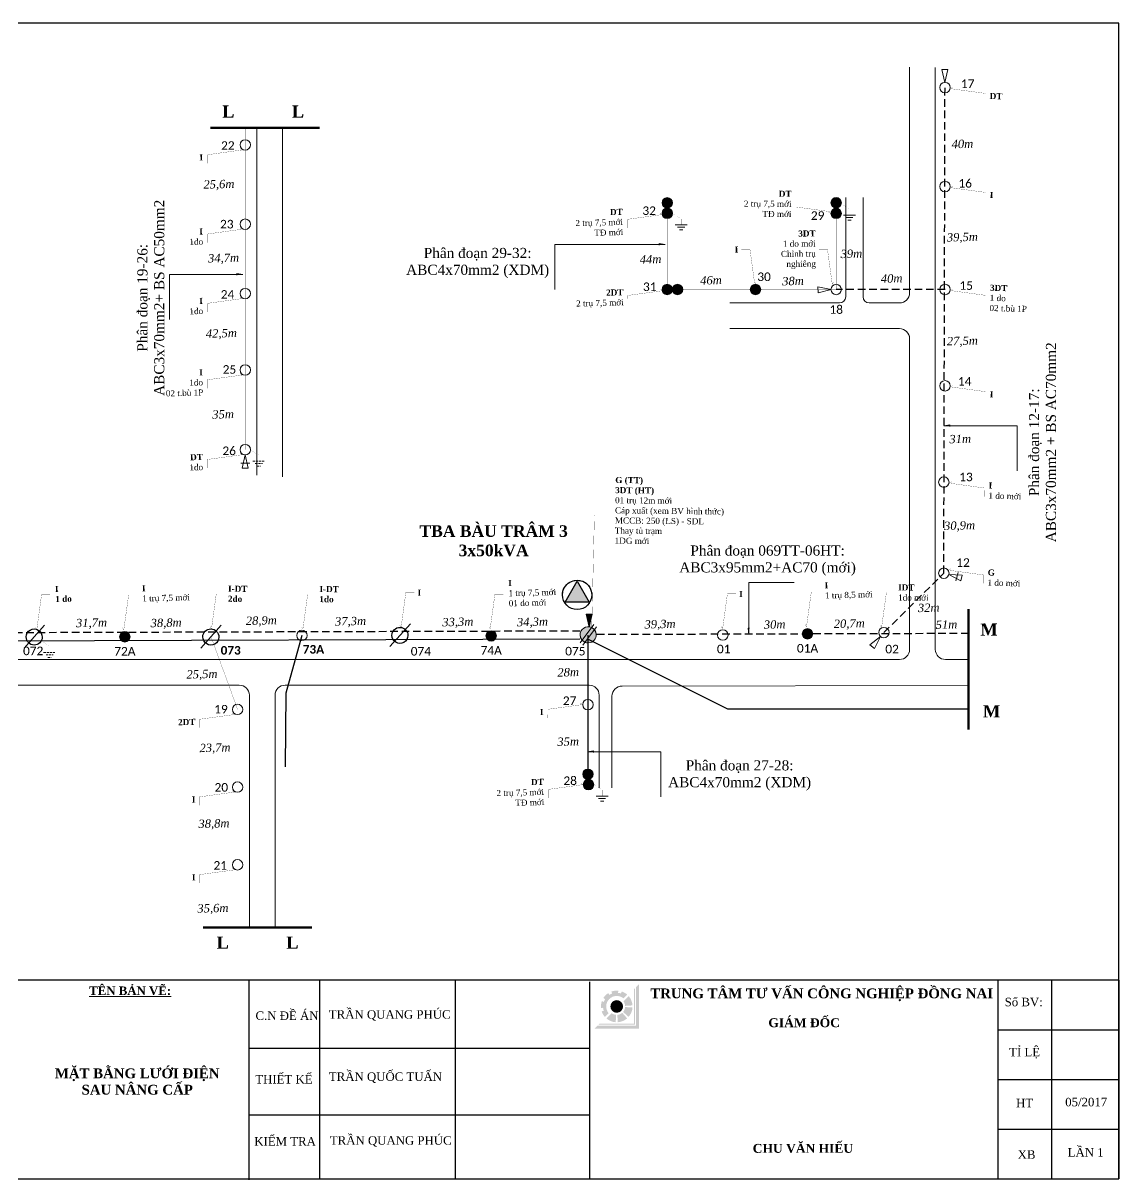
# Model space of a CAD drawing. Header units: metres. Extents: x 429925 to 893472, y 1245258 to 2552490.
# Drawn here: x 446906 to 447448, y 1260101 to 1260673 of the extents above; entities that cross this region are included whole.
import ezdxf

# ---------------------------------------------------------------- set-up
doc = ezdxf.new("R2010")
doc.units = ezdxf.units.M
doc.linetypes.add('DASHED2', pattern=[0.375, 0.25, -0.125])
doc.layers.add('duong', color=2, linetype='Continuous', lineweight=15)
doc.layers.add('duong bao', color=3, linetype='Continuous', lineweight=13)
doc.layers.add('Khung ten', color=7, linetype='Continuous')
doc.layers.add('KHUNGBANVE', color=6, linetype='Continuous')
doc.styles.add('DAURAO', font='arial.ttf')
doc.styles.get("Standard").update_dxf_attribs({"font": 'arial.ttf'})
doc.styles.add('Unicode', font='times.ttf')
doc.linetypes.add('RAOKEM10', pattern='A,2.5,["x",DAURAO,S=0.75,R=0,X=0,Y=-0.252],2.5', length=5)

# ---------------------------------------------------------------- blocks, each defined once
blk = doc.blocks.new('A$C46BF4DDC')
at = {"color": 9, "linetype": 'Continuous'}
blk.add_line((9.91, 11.46), (0, 0), dxfattribs=at)
blk.add_lwpolyline([(0.89, 5.61, -1), (8.82, 5.61, -1)], format="xyb", close=True, dxfattribs=at)
blk = doc.blocks.new('A$C7B825D87')
at = {"layer": 'duong bao', "color": 1, "linetype": 'DASHED2', "lineweight": 20, "ltscale": 4}
for p, q in [((1.21, 2.48), (7.13, 2.48)), ((2.41, 1.31), (5.91, 1.31)), ((3.34, 0), (4.99, 0))]:
    blk.add_line(p, q, dxfattribs=at)
at = {"layer": 'duong bao', "color": 1, "linetype": 'DASHED2', "lineweight": 20, "ltscale": 4, "const_width": 0.0325}
blk.add_lwpolyline([(0.01, 8.11), (4.17, 5.43), (4.17, 2.48)], dxfattribs=at)
blk = doc.blocks.new('A$C45A47B40')
at = {"layer": 'duong bao', "color": 1, "lineweight": 20, "ltscale": 4}
for p, q in [((1.21, 2.48), (7.13, 2.48)), ((2.41, 1.31), (5.91, 1.31)), ((3.34, 0), (4.99, 0))]:
    blk.add_line(p, q, dxfattribs=at)
at = {"layer": 'duong bao', "color": 1, "lineweight": 20, "ltscale": 4, "const_width": 0.0325}
blk.add_lwpolyline([(0.01, 8.11), (4.17, 5.43), (4.17, 2.48)], dxfattribs=at)
blk = doc.blocks.new('A$C16F73B65')
at = {"layer": 'duong bao', "lineweight": 50, "ltscale": 2}
blk.add_hatch(color=2, dxfattribs=at).paths.add_polyline_path([(0, 2.58, 1), (5.16, 2.58, 1)])
at = {"color": 4, "linetype": 'Continuous', "lineweight": 18}
blk.add_lwpolyline([(0, 2.58, -1), (5.16, 2.58, -1)], format="xyb", close=True, dxfattribs=at)
blk = doc.blocks.new('A$C6542344A')
at = {"color": 9, "linetype": 'Continuous'}
for p, q in [((7.45, 9.82), (0, 1.2)), ((8.7, 8.62), (1.25, 0))]:
    blk.add_line(p, q, dxfattribs=at)
for points in [[(0.3, 4.92, -1), (8.24, 4.92, -1)], [(4.27, 0.95, -1), (4.27, 8.89, -1)]]:
    blk.add_lwpolyline(points, format="xyb", close=True, dxfattribs=at)

msp = doc.modelspace()

# ---------------------------------------------------------------- hatches: boundary and pattern name
at = {"layer": 'duong bao', "lineweight": 50, "ltscale": 2}
for points in [[(447179.9, 1260396.85), (447173.93, 1260386.49), (447185.88, 1260386.49)], [(447187.27, 1260380.32), (447187.27, 1260380.52), (447184.32, 1260380.53), (447185.72, 1260374.25, -0.006605), (447185.83, 1260374.24)], [(447189.29, 1260370.55, -1), (447181.37, 1260370.06, -1)]]:
    msp.add_hatch(color=256, dxfattribs=at).paths.add_polyline_path(points)
at = {"layer": 'Khung ten'}
h = msp.add_hatch(color=160, dxfattribs=at)
h.paths.add_polyline_path([(447210.51, 1260197.56), (447208.95, 1260196), (447208.95, 1260177.02), (447189.96, 1260177.02), (447188.4, 1260175.45), (447210.51, 1260175.45)])
h.paths.add_polyline_path([(447208.43, 1260195.48), (447207.91, 1260194.96), (447207.91, 1260178.06), (447191.01, 1260178.06), (447190.49, 1260177.54), (447208.43, 1260177.54)], flags=17)
for color, points in [(160, [(447204.6, 1260192.39, 0.10032), (447201.91, 1260193.93), (447201.58, 1260192.94, 0.055263), (447200.12, 1260193.25), (447200.22, 1260194.29, 0.110865), (447196.82, 1260193.87), (447197.17, 1260192.89, 0.055263), (447195.83, 1260192.23), (447195.27, 1260193.11, 0.110865), (447192.85, 1260190.69), (447193.73, 1260190.13, 0.055263), (447193.08, 1260188.79), (447192.1, 1260189.14, 0.110865), (447191.68, 1260185.74), (447192.71, 1260185.85, 0.055263), (447193.02, 1260184.38), (447192.03, 1260184.06, 0.10032), (447193.57, 1260181.36), (447195.42, 1260183.21, -0.904534), (447202.76, 1260190.54)]), (1, [(447202.58, 1260186.51, 1), (447196.33, 1260186.51, 1)])]:
    msp.add_hatch(color=color, dxfattribs=at).paths.add_polyline_path(points)
h = msp.add_hatch(color=104, dxfattribs=at)
h.paths.add_polyline_path([(447205.34, 1260191.66), (447202.75, 1260189.06, -0.149436), (447203.62, 1260186.79), (447207.26, 1260187.03, 0.16445)])
h.paths.add_polyline_path([(447207.26, 1260185.99), (447203.62, 1260186.23, -0.16445), (447202.6, 1260183.76), (447205.34, 1260181.36, 0.16445)])
h.paths.add_polyline_path([(447204.6, 1260180.62), (447202.2, 1260183.37, -0.16445), (447199.74, 1260182.35), (447199.98, 1260178.71, 0.16445)])
h.paths.add_polyline_path([(447198.94, 1260178.71), (447199.18, 1260182.35, -0.149436), (447196.9, 1260183.21), (447194.31, 1260180.62, 0.16445)])

# ---------------------------------------------------------------- linework, layer by layer
at = {"color": 4, "linetype": 'Continuous', "lineweight": 18}
for p, q in [((447344.26, 1260539.39), (447344.26, 1260651.02)), ((447356.96, 1260650.8), (447356.96, 1260363.1)), ((447021.57, 1260621.03), (447021.57, 1260449.19)), ((447034.27, 1260621.03), (447034.27, 1260448.45)), ((447312.66, 1260537.39), (447312.66, 1260586.53)), ((447321.25, 1260537.39), (447321.25, 1260586.53)), ((447168.93, 1260563.38), (447168.93, 1260541.07)), ((446978.31, 1260548.46), (446978.31, 1260526.15)), ((447255.36, 1260534.39), (447309.66, 1260534.39)), ((447324.25, 1260534.39), (447339.26, 1260534.39)), ((447255.36, 1260521.69), (447339.26, 1260521.69)), ((447344.26, 1260363.1), (447344.26, 1260518.2)), ((447397.49, 1260473.66), (447397.49, 1260451.36)), ((447018.05, 1260455.19), (447013.68, 1260455.13)), ((447264.83, 1260396.11), (447287.13, 1260396.11)), ((447368.19, 1260401.17), (447367.09, 1260396.94)), ((446902.95, 1260358.1), (447184.71, 1260358.1)), ((447184.71, 1260358.1), (447339.26, 1260358.1)), ((447361.96, 1260358.1), (447373.42, 1260358.1)), ((446642.2, 1260345.4), (447012.81, 1260345.4)), ((447035.51, 1260345.4), (447185.76, 1260345.4)), ((447185.75, 1260345.4), (447185.76, 1260345.4)), ((447202.1, 1260344.94), (447373.42, 1260345.16)), ((447017.81, 1260340.4), (447017.81, 1260225.51)), ((447030.51, 1260340.4), (447030.51, 1260225.51)), ((447190.76, 1260340.4), (447190.76, 1260294.6)), ((447197.11, 1260339.94), (447197.11, 1260294.6)), ((447221.29, 1260312.41), (447221.29, 1260290.1))]:
    msp.add_line(p, q, dxfattribs=at)
at = {"color": 5, "linetype": 'DASHED2', "lineweight": 30, "ltscale": 15}
for p, q in [((447361.17, 1260400.76), (447361.76, 1260640.92)), ((447361.76, 1260541.05), (447307.94, 1260541.05)), ((447331.56, 1260371.39), (447361.17, 1260400.76)), ((447181.26, 1260372.14), (446672.36, 1260370.6)), ((447373.42, 1260370.94), (447189.19, 1260370.38))]:
    msp.add_line(p, q, dxfattribs=at)
at = {"color": 1, "lineweight": 30, "ltscale": 15}
for p, q in [((447181.26, 1260368.07), (446672.36, 1260366.53)), ((447185.33, 1260368.06), (447254.17, 1260333.68)), ((447254.17, 1260333.68), (447373.42, 1260333.68))]:
    msp.add_line(p, q, dxfattribs=at)
at = {"color": 9, "linetype": 'Continuous'}
msp.add_lwpolyline([(446634.92, 1260101.28), (447447.72, 1260101.28), (447447.72, 1260672.78), (446634.92, 1260672.78)], close=True, dxfattribs=at)
at = {"color": 4, "linetype": 'Continuous', "lineweight": 18}
for points in [[(447361.72, 1260643.4), (447360.12, 1260649.88), (447363.11, 1260649.93), (447361.72, 1260643.4)], [(447220.42, 1260563.05), (447220.4, 1260563.82), (447223.39, 1260563.38), (447168.93, 1260563.38)], [(447011.66, 1260548.13), (447011.64, 1260548.9), (447014.63, 1260548.46), (446978.31, 1260548.46)], [(447305.46, 1260541.01), (447298.97, 1260539.41), (447298.93, 1260542.4), (447305.46, 1260541.01)], [(447364.15, 1260473.33), (447364.16, 1260474.1), (447361.18, 1260473.66), (447397.49, 1260473.66)], [(447015.78, 1260459.27), (447014.3, 1260452.76), (447017.29, 1260452.77), (447015.78, 1260459.27)], [(447265.16, 1260373.57), (447264.39, 1260373.57), (447264.83, 1260370.51), (447264.83, 1260396.11)], [(447363.65, 1260400.07), (447369.54, 1260396.91), (447370.32, 1260399.79), (447363.65, 1260400.07)], [(447185.78, 1260374.02), (447187.31, 1260380.52), (447184.32, 1260380.53), (447185.78, 1260374.02)], [(447329.91, 1260369.41), (447324.59, 1260365.37), (447326.89, 1260363.46), (447329.91, 1260369.41)], [(447187.94, 1260312.07), (447187.96, 1260312.84), (447184.97, 1260312.41), (447221.29, 1260312.41)]]:
    msp.add_lwpolyline(points, dxfattribs=at)
for points in [[(447359.18, 1260640.92, -1), (447364.34, 1260640.92, -1)], [(447013.2, 1260612.55, -1), (447018.36, 1260612.55, -1)], [(447359.18, 1260591.95, -1), (447364.34, 1260591.95, -1)], [(447013.2, 1260573.35, -1), (447018.36, 1260573.35, -1)], [(447013.2, 1260539.05, -1), (447018.36, 1260539.05, -1)], [(447305.36, 1260541.05, -1), (447310.52, 1260541.05, -1)], [(447359.18, 1260541.05, -1), (447364.34, 1260541.05, -1)], [(447013.2, 1260501.25, -1), (447018.36, 1260501.25, -1)], [(447359.18, 1260493.43, -1), (447364.34, 1260493.43, -1)], [(447013.2, 1260461.85, -1), (447018.36, 1260461.85, -1)], [(447358.59, 1260445.8, -1), (447363.75, 1260445.8, -1)], [(447358.59, 1260400.76, -1), (447363.75, 1260400.76, -1)], [(447172.63, 1260390.01, -1), (447187.13, 1260390.06, -1)], [(447328.98, 1260371.39, -1), (447334.14, 1260371.39, -1)], [(447041.23, 1260370, -1), (447046.39, 1260370, -1)], [(447249.31, 1260370.2, -1), (447254.47, 1260370.2, -1)], [(447009.44, 1260333.4, -1), (447014.6, 1260333.4, -1)], [(447182.65, 1260335.76, -1), (447187.81, 1260335.76, -1)], [(447182.65, 1260301.34, -1), (447187.81, 1260301.34, -1)], [(447009.44, 1260295.01, -1), (447014.6, 1260295.01, -1)], [(447009.44, 1260256.56, -1), (447014.6, 1260256.56, -1)]]:
    msp.add_lwpolyline(points, format="xyb", close=True, dxfattribs=at)
at = {"color": 5, "linetype": 'DASHED2', "lineweight": 30, "ltscale": 15, "const_width": 0.1}
for points in [[(447015.78, 1260621.03), (447015.78, 1260461.85)], [(446998.86, 1260369.33), (447012.02, 1260333.4), (447012.02, 1260225.51)]]:
    msp.add_lwpolyline(points, dxfattribs=at)
at = {"color": 7, "linetype": 'Continuous'}
msp.add_lwpolyline([(447172.63, 1260390.01, -1), (447187.12, 1260390.06, -1)], format="xyb", close=True, dxfattribs=at)
msp.add_lwpolyline([(447172.63, 1260390.01, -1), (447187.12, 1260390.06, -1)], format="xyb", close=True, dxfattribs=at)
msp.add_lwpolyline([(447173.93, 1260386.49), (447179.9, 1260396.85), (447185.88, 1260386.49)], close=True, dxfattribs=at)
msp.add_lwpolyline([(447173.93, 1260386.49), (447179.9, 1260396.85), (447185.88, 1260386.49)], close=True, dxfattribs=at)
msp.add_lwpolyline([(447173.93, 1260386.49), (447179.9, 1260396.85), (447185.88, 1260386.49)], close=True, dxfattribs=at)
at = {"color": 4, "linetype": 'Continuous', "lineweight": 18}
for centre, radius, start, end in [((447339.26, 1260539.39), 5, 270, 0), ((447309.66, 1260537.39), 3, 270, 0), ((447324.25, 1260537.39), 3, 180, 270), ((447339.26, 1260516.69), 5, 0, 90), ((447339.26, 1260363.1), 5, 270, 0), ((447361.96, 1260363.1), 5, 180, 270), ((447012.81, 1260340.4), 5, 0, 90), ((447035.51, 1260340.4), 5, 90, 180), ((447185.76, 1260340.4), 5, 0, 90), ((447202.11, 1260339.94), 5, 90.0732, 180)]:
    msp.add_arc(centre, radius, start, end, dxfattribs=at)
at = {"layer": 'duong bao', "lineweight": 50, "ltscale": 2}
for p, q in [((446998.67, 1260621.03), (447052.48, 1260621.03)), ((447373.42, 1260383.02), (447373.42, 1260323.43)), ((446994.91, 1260225.51), (447048.72, 1260225.51))]:
    msp.add_line(p, q, dxfattribs=at)
at = {"layer": 'duong bao', "lineweight": 30, "ltscale": 2}
for p, q in [((447043.81, 1260370), (447035.84, 1260341.45)), ((447035.84, 1260341.45), (447035.58, 1260305))]:
    msp.add_line(p, q, dxfattribs=at)
at = {"layer": 'duong bao', "color": 6, "linetype": 'RAOKEM10', "lineweight": 30, "ltscale": 2}
msp.add_line((447185.23, 1260370.19), (447185.23, 1260301.34), dxfattribs=at)
at = {"layer": 'duong bao', "color": 4, "lineweight": 15, "ltscale": 2, "const_width": 0.1}
for points in [[(447365.62, 1260641.06), (447364.6, 1260640.38), (447381.83, 1260638.02), (447381.84, 1260633.8)], [(447013.17, 1260610.73), (447014.19, 1260610.05), (446996.96, 1260607.69), (446996.94, 1260603.47)], [(447365.62, 1260592.1), (447364.6, 1260591.42), (447381.83, 1260589.06), (447381.84, 1260584.84)], [(447304.13, 1260578.85), (447305.15, 1260579.53), (447287.92, 1260581.89), (447287.9, 1260586.11)], [(447220.81, 1260578.78), (447221.83, 1260578.09), (447204.6, 1260575.73), (447204.58, 1260571.52)], [(447013.17, 1260571.53), (447014.19, 1260570.85), (446996.96, 1260568.49), (446996.94, 1260564.27)], [(447268.38, 1260544.64), (447267.7, 1260543.62), (447265.34, 1260560.85), (447261.12, 1260560.86)], [(447306.7, 1260544.64), (447306.02, 1260543.62), (447303.66, 1260560.85), (447299.44, 1260560.86)], [(447221.11, 1260541.15), (447222.13, 1260540.46), (447204.9, 1260538.1), (447204.88, 1260533.89)], [(447365.62, 1260541.2), (447364.6, 1260540.52), (447381.83, 1260538.16), (447381.84, 1260533.94)], [(447013.17, 1260537.23), (447014.19, 1260536.55), (446996.96, 1260534.19), (446996.94, 1260529.97)], [(447013.17, 1260499.43), (447014.19, 1260498.74), (446996.96, 1260496.39), (446996.94, 1260492.17)], [(447365.62, 1260493.57), (447364.6, 1260492.89), (447381.83, 1260490.53), (447381.84, 1260486.32)], [(447013.17, 1260460.03), (447014.19, 1260459.35), (446996.96, 1260456.99), (446996.94, 1260452.77)], [(447365.02, 1260445.95), (447364, 1260445.27), (447381.23, 1260442.91), (447381.25, 1260438.69)], [(447186.44, 1260375), (447187.12, 1260373.98), (447188.42, 1260429.56), (447196.61, 1260429.56)], [(447364.55, 1260402.93), (447363.53, 1260402.25), (447380.76, 1260399.89), (447380.77, 1260395.67)], [(446912.03, 1260373.81), (446912.71, 1260372.79), (446915.07, 1260390.02), (446919.29, 1260390.04)], [(446955.07, 1260373.77), (446955.75, 1260372.75), (446958.11, 1260389.98), (446962.32, 1260390)], [(446998.43, 1260374.4), (446999.11, 1260373.38), (447001.47, 1260390.61), (447005.69, 1260390.63)], [(447043.62, 1260374.24), (447044.31, 1260373.22), (447046.66, 1260390.45), (447050.88, 1260390.46)], [(447092.16, 1260374.98), (447092.84, 1260373.96), (447095.2, 1260391.19), (447099.41, 1260391.21)], [(447136.2, 1260374.21), (447136.88, 1260373.19), (447139.24, 1260390.42), (447143.45, 1260390.44)], [(447251.14, 1260374.33), (447251.83, 1260373.31), (447254.18, 1260390.54), (447258.4, 1260390.55)], [(447292.6, 1260375.24), (447293.28, 1260374.22), (447295.64, 1260391.45), (447299.85, 1260391.47)], [(447329.75, 1260375.06), (447330.43, 1260374.04), (447332.79, 1260391.27), (447337.01, 1260391.29)], [(447181.49, 1260336.47), (447182.51, 1260335.79), (447165.28, 1260333.43), (447165.27, 1260329.21)], [(447009.41, 1260331.57), (447010.43, 1260330.89), (446993.2, 1260328.53), (446993.18, 1260324.31)], [(447009.41, 1260293.19), (447010.43, 1260292.51), (446993.2, 1260290.15), (446993.18, 1260285.93)], [(447181.77, 1260296.9), (447182.79, 1260296.21), (447165.56, 1260293.85), (447165.54, 1260289.64)], [(447009.41, 1260254.74), (447010.43, 1260254.06), (446993.2, 1260251.7), (446993.18, 1260247.48)]]:
    msp.add_lwpolyline(points, dxfattribs=at)
at = {"layer": 'duong bao', "color": 6, "linetype": 'RAOKEM10', "lineweight": 30, "ltscale": 2, "const_width": 0.1}
for points in [[(447307.94, 1260541.05), (447268.07, 1260541.05), (447224.43, 1260541.05), (447224.43, 1260578.72)], [(447307.94, 1260541.05), (447307.94, 1260578.67)]]:
    msp.add_lwpolyline(points, dxfattribs=at)
at = {"layer": 'KHUNGBANVE', "color": 2}
for p, q in [((447447.72, 1260199.44), (446634.92, 1260199.44)), ((447017.71, 1260100.76), (447017.71, 1260199.44)), ((447052.6, 1260100.98), (447052.6, 1260199.44)), ((447119.68, 1260101.28), (447119.68, 1260199.14)), ((447186.14, 1260101.28), (447186.14, 1260198.62)), ((447388.07, 1260101.06), (447388.07, 1260199.44)), ((447414.58, 1260101.06), (447414.58, 1260199.44)), ((447447.72, 1260199.44), (447447.72, 1260101.28)), ((447447.72, 1260174.84), (447388.07, 1260174.84)), ((447186.14, 1260165.8), (447017.71, 1260165.8)), ((447447.72, 1260150.25), (447388.07, 1260150.25)), ((447186.14, 1260132.73), (447017.71, 1260132.73)), ((447447.72, 1260125.65), (447388.07, 1260125.65)), ((446634.92, 1260101.28), (447447.72, 1260101.28))]:
    msp.add_line(p, q, dxfattribs=at)

# ---------------------------------------------------------------- block references
at = {"color": 4, "linetype": 'Continuous', "lineweight": 18}
for p, rotation in [((446906.51, 1260363.67), 359.1901508878855), ((446993.83, 1260363.67), 359.1901508878855), ((447087.34, 1260364.46), 359.190150887879)]:
    msp.add_blockref('A$C46BF4DDC', p, dxfattribs=dict(at, rotation=rotation))
at = {"layer": 'duong bao', "lineweight": 50, "ltscale": 2}
for name, p in [('A$C16F73B65', (447221.85, 1260581.34)), ('A$C16F73B65', (447305.36, 1260581.39)), ('A$C16F73B65', (447221.85, 1260576.14)), ('A$C16F73B65', (447305.36, 1260576.09)), ('A$C45A47B40', (447310.3, 1260575.34)), ('A$C45A47B40', (447227.14, 1260570.55)), ('A$C16F73B65', (447221.85, 1260538.47)), ('A$C16F73B65', (447226.94, 1260538.47)), ('A$C16F73B65', (447265.49, 1260538.47)), ('A$C7B825D87', (447018.35, 1260453.74)), ('A$C16F73B65', (447291.19, 1260368.2)), ('A$C7B825D87', (446914.9, 1260359.15)), ('A$C16F73B65', (446953.66, 1260366.73)), ('A$C16F73B65', (447134.79, 1260367.17)), ('A$C16F73B65', (447182.65, 1260298.76)), ('A$C16F73B65', (447182.92, 1260293.61)), ('A$C45A47B40', (447188.07, 1260288.08))]:
    msp.add_blockref(name, p, dxfattribs=at)
at = {"layer": 'duong bao', "lineweight": 50, "ltscale": 2, "rotation": 3.556768670580394}
msp.add_blockref('A$C6542344A', (447181.37, 1260365.12), dxfattribs=at)

# ---------------------------------------------------------------- texts
at = {"color": 4, "linetype": 'Continuous', "lineweight": 18, "attachment_point": 5}
for s, insert, char_height, width in [('{\\fCalibri|b0|i0|c0|p34;\\C7;17}', (447372.95, 1260642.8), 4.2333, 21.59), ('{\\fCalibri|b0|i0|c0|p34;\\C7;22}', (447007.19, 1260612.25), 4.2333, 21.59), ('{\\fCalibri|b0|i0|c0|p34;\\C7;16}', (447371.74, 1260593.54), 4.2333, 21.59), ('{\\fCalibri|b0|i0|c0|p34;\\C7;32}', (447215.48, 1260580.01), 4.2333, 21.59), ('{\\fCalibri|b0|i0|c0|p34;\\C7;29}', (447298.79, 1260577.62), 4.2333, 21.59), ('{\\fCalibri|b0|i0|c0|p34;\\C7;23}', (447006.67, 1260573.35), 4.2333, 21.59), ('{\\fTimes New Roman|b0|i0|c0|p18;\\C7;Phân đoạn 29-32:\\PABC4x70mm2 (XDM)}', (447130.69, 1260554.16), 5, 150.7075), ('{\\fCalibri|b0|i0|c0|p34;\\C7;31}', (447215.77, 1260542.38), 4.2333, 21.59), ('{\\fCalibri|b0|i0|c0|p34;\\C7;30}', (447272.3, 1260547.33), 4.2333, 21.59), ('{\\fCalibri|b0|i0|c0|p34;\\C7;15}', (447372.22, 1260542.99), 4.2333, 21.59), ('{\\fCalibri|b0|i0|c0|p34;\\C7;24}', (447007.02, 1260538.62), 4.2333, 21.59), ('{\\fCalibri|b0|i0|c0|p34;\\C7;18}', (447307.97, 1260531.13), 4.2333, 21.59), ('{\\fCalibri|b0|i0|c0|p34;\\C7;25}', (447007.96, 1260501.49), 4.2333, 21.59), ('{\\fCalibri|b0|i0|c0|p34;\\C7;14}', (447371.49, 1260495.62), 4.2333, 21.59), ('{\\fCalibri|b0|i0|c0|p34;\\C7;26}', (447007.84, 1260461.26), 4.2333, 21.59), ('{\\fCalibri|b0|i0|c0|p34;\\C7;13}', (447372.12, 1260448.34), 4.2333, 21.59), ('{\\fTimes New Roman|b1|i0|c0|p18;\\C7;TBA BÀU TRÂM 3 3x50kVA}', (447138.59, 1260416.75), 5.7341, 87), ('{\\fTimes New Roman|b0|i0|c0|p18;\\C7;Phân đoạn 069TT-06HT:\\PABC3x95mm2+AC70 (mới)}', (447274.04, 1260407.01), 5, 159.6171), ('{\\fCalibri|b0|i0|c0|p34;\\C7;12}', (447370.67, 1260406.02), 4.2333, 21.59), ('\\C7;\\fCalibri|b0|i0|;\\H4.2333171844482;072', (446910.93, 1260362.32), 4.2333, 21.59), ('{\\fCalibri|b0|i0|c0|p34;\\C7;72A}', (446956.26, 1260362.16), 4.2333, 21.59), ('\\C7;\\fCalibri|b1|i0|;\\H4.2333171844482;073', (447008.6, 1260362.61), 4.2333, 21.59), ('{\\fCalibri|b1|i0|c0|p34;\\H1x;\\C7;73A}', (447049.51, 1260363.11), 4.2333, 21.59), ('\\C7;\\fCalibri|b0|i0|;\\H4.2333171844482;074', (447102.63, 1260362.15), 4.2333, 21.59), ('{\\fCalibri|b0|i0|c0|p34;\\C7;74A}', (447137.39, 1260362.6), 4.2333, 21.59), ('\\C7;\\fCalibri|b0|i0|;\\H4.2333171844482;075', (447178.98, 1260362.19), 4.2333, 21.59), ('{\\fCalibri|b0|i0|c0|p34;\\C7;01}', (447252.33, 1260363.26), 4.2333, 21.59), ('{\\fCalibri|b0|i0|c0|p34;\\C7;01A}', (447293.79, 1260363.63), 4.2333, 21.59), ('{\\fCalibri|b0|i0|c0|p34;\\C7;02}', (447335.59, 1260363.22), 4.2333, 21.59), ('{\\fCalibri|b0|i0|c0|p34;\\C7;27}', (447176.16, 1260337.7), 4.2333, 21.59), ('{\\fCalibri|b0|i0|c0|p34;\\C7;19}', (447003.78, 1260333.5), 4.2333, 21.59), ('{\\fTimes New Roman|b0|i0|c0|p18;\\C7;Phân đoạn 27-28:\\PABC4x70mm2 (XDM)}', (447260.2, 1260300.76), 5, 150.7075), ('{\\fCalibri|b0|i0|c0|p34;\\C7;28}', (447176.43, 1260298.13), 4.2333, 21.59), ('{\\fCalibri|b0|i0|c0|p34;\\C7;20}', (447003.96, 1260294.84), 4.2333, 21.59), ('{\\fCalibri|b0|i0|c0|p34;\\C7;21}', (447003.43, 1260256.27), 4.2333, 21.59)]:
    msp.add_mtext(s, dxfattribs=dict(at, insert=insert, char_height=char_height, width=width))
at = {"color": 4, "linetype": 'Continuous', "lineweight": 18}
for s, insert, char_height, width, attachment_point, rotation in [('{\\fTimes New Roman|b1|i0|c0|p18;\\C7;DT}', (447383.88, 1260636.77), 3, 22.225, 4, 358.5056), ('{\\fTimes New Roman|b1|i0|c0|p18;\\C7;L}', (447007.43, 1260629.08), 6, 22.4014, 5, 0.2451), ('{\\fTimes New Roman|b1|i0|c0|p18;\\C7;L}', (447041.88, 1260629.08), 6, 22.4014, 5, 0.2451), ('{\\fTimes New Roman|b0|i1|c0|p18;\\C7;40m}', (447370.36, 1260613.05), 4.1093, 22.225, 5, 1.4944), ('{\\fTimes New Roman|b1|i0|c0|p18;\\C7;I}', (446994.9, 1260606.43), 3, 22.225, 6, 1.4944), ('{\\fTimes New Roman|b0|i1|c0|p18;\\C7;25,6m}', (447002.76, 1260592.68), 4.1093, 22.225, 5, 1.4944), ('{\\fTimes New Roman|b0|i0|c0|p18;\\C7;Phân đoạn 19-26:\\PABC3x70mm2+ BS AC50mm2}', (446969.12, 1260536.95), 5, 150.7075, 5, 90), ('{\\fTimes New Roman|b1|i0|c0|p18;\\C7;DT\\P\\fTimes New Roman|b0|i0|c0|p18;2 trụ 7,5 mới\\PTĐ mới}', (447285.86, 1260583.36), 3, 25.6764, 6, 359.682), ('{\\fTimes New Roman|b1|i0|c0|p18;\\C7;I}', (447383.88, 1260587.8), 3, 22.225, 4, 358.5056), ('{\\fTimes New Roman|b1|i0|c0|p18;\\C7;DT\\P\\fTimes New Roman|b0|i0|c0|p18;2 trụ 7,5 mới\\PTĐ mới}', (447202.54, 1260574.48), 3, 24.0722, 6, 1.4944), ('{\\fTimes New Roman|b1|i0|c0|p18;\\C7;I\\P\\fTimes New Roman|b0|i0|c0|p18;1do}', (446994.9, 1260567.23), 3, 22.225, 6, 1.4944), ('{\\fTimes New Roman|b1|i0|c0|p18;\\C7;3DT\\P\\fTimes New Roman|b0|i0|c0|p18;1 do mới\\PChỉnh trụ nghiêng}', (447297.86, 1260560.83), 3, 27.5258, 6, 0.6077), ('{\\fTimes New Roman|b0|i1|c0|p18;\\C7;39,5m}', (447370.35, 1260566.53), 4.1093, 22.225, 5, 1.4944), ('{\\fTimes New Roman|b1|i0|c0|p18;\\C7;I}', (447259.54, 1260560.83), 3, 27.5258, 6, 0.6077), ('{\\fTimes New Roman|b0|i1|c0|p18;\\C7;34,7m}', (447005.05, 1260556.19), 4.1093, 22.225, 5, 1.4944), ('{\\fTimes New Roman|b0|i1|c0|p18;\\C7;44m}', (447216.16, 1260556.03), 4.1093, 22.225, 5, 1.4944), ('{\\fTimes New Roman|b0|i1|c0|p18;\\C7;39m}', (447315.47, 1260558.74), 4.1093, 22.225, 5, 1.4944), ('{\\fTimes New Roman|b0|i1|c0|p18;\\C7;46m}', (447246.05, 1260545.62), 4.1093, 22.225, 5, 1.4944), ('{\\fTimes New Roman|b0|i1|c0|p18;\\C7;38m}', (447286.6, 1260545.25), 4.1093, 22.225, 5, 1.4944), ('{\\fTimes New Roman|b0|i1|c0|p18;\\C7;40m}', (447335.38, 1260546.52), 4.1093, 22.225, 5, 1.4944), ('{\\fTimes New Roman|b1|i0|c0|p18;\\C7;2DT\\P\\fTimes New Roman|b0|i0|c0|p18;2 trụ 7,5 mới}', (447202.84, 1260536.85), 3, 27.1651, 6, 1.4944), ('{\\fTimes New Roman|b1|i0|c0|p18;\\C7;3DT\\P\\fTimes New Roman|b0|i0|c0|p18;1 do\\P02 t.bù 1P}', (447383.88, 1260536.9), 3, 22.225, 4, 358.5056), ('{\\fTimes New Roman|b1|i0|c0|p18;\\C7;I\\P\\fTimes New Roman|b0|i0|c0|p18;1do}', (446994.9, 1260532.93), 3, 22.225, 6, 1.4944), ('{\\fTimes New Roman|b0|i1|c0|p18;\\C7;42,5m}', (447003.99, 1260518.96), 4.1093, 22.225, 5, 1.4944), ('{\\fTimes New Roman|b0|i1|c0|p18;\\C7;27,5m}', (447370.34, 1260515.2), 4.1093, 22.225, 5, 1.4944), ('{\\fTimes New Roman|b0|i0|c0|p18;\\C7;Phân đoạn 12-17:\\PABC3x70mm2 + BS AC70mm2}', (447410.01, 1260465.49), 5, 150.7075, 5, 90), ('{\\fTimes New Roman|b1|i0|c0|p18;\\C7;I\\P\\fTimes New Roman|b0|i0|c0|p18;1do\\P02 t.bù 1P }', (446994.9, 1260495.13), 3, 22.225, 6, 1.4944), ('{\\fTimes New Roman|b1|i0|c0|p18;\\C7;I}', (447383.88, 1260489.28), 3, 22.225, 4, 358.5056), ('{\\fTimes New Roman|b0|i1|c0|p18;\\C7;35m}', (447004.84, 1260479.35), 4.1093, 22.225, 5, 1.4944), ('{\\fTimes New Roman|b0|i1|c0|p18;\\C7;31m}', (447369.27, 1260467.16), 4.1093, 22.225, 5, 1.4944), ('{\\fTimes New Roman|b1|i0|c0|p18;\\C7;DT\\P\\fTimes New Roman|b0|i0|c0|p18;1do}', (446994.9, 1260455.73), 3, 22.225, 6, 1.4944), ('{\\fTimes New Roman|b1|i0|c0|p18;\\C7;G (TT)\\P3DT (HT)\\P\\fTimes New Roman|b0|i0|c0|p18;01 trụ 12m mới\\PCáp xuất (xem BV hình thức)\\PMCCB: 250 (LS) - SDL\\PThay tủ trạm\\P1DG mới}', (447198.58, 1260431.85), 3, 63.2998, 4, 359.3923), ('{\\fTimes New Roman|b1|i0|c0|p18;\\C7;I\\P\\fTimes New Roman|b0|i0|c0|p18;1 do mới}', (447383.29, 1260441.65), 3, 22.225, 4, 358.5056), ('{\\fTimes New Roman|b0|i1|c0|p18;\\C7;30,9m}', (447368.95, 1260423.88), 4.1093, 22.225, 5, 1.4944), ('{\\fTimes New Roman|b1|i0|c0|p18;\\C7;G\\P\\fTimes New Roman|b0|i0|c0|p18;1 do mới}', (447382.81, 1260398.63), 3, 22.225, 4, 358.5056), ('{\\fTimes New Roman|b1|i0|c0|p18;\\C7;I\\P\\fTimes New Roman|b0|i0|c0|p18;1 trụ 7,5 mới\\P01 do mới}', (447145.94, 1260390.84), 3, 23.8577, 4, 1.4944), ('{\\fTimes New Roman|b1|i0|c0|p18;\\C7;I\\P\\fTimes New Roman|b0|i0|c0|p18;1 trụ 8,5 mới}', (447302.34, 1260391.87), 3, 23.8577, 4, 1.4944), ('{\\fTimes New Roman|b1|i0|c0|p18;\\C7;I\\P1 do}', (446921.78, 1260390.44), 3, 22.225, 4, 1.4944), ('{\\fTimes New Roman|b1|i0|c0|p18;\\C7;I\\P\\fTimes New Roman|b0|i0|c0|p18;1 trụ 7,5 mới}', (446964.81, 1260390.4), 3, 23.8577, 4, 1.4944), ('{\\fTimes New Roman|b1|i0|c0|p18;\\C7;I-DT\\P2do}', (447007.26, 1260390.6), 3, 22.225, 4, 359.3923), ('{\\fTimes New Roman|b1|i0|c0|p18;\\C7;I-DT\\P1do}', (447052.46, 1260390.43), 3, 22.225, 4, 359.3923), ('{\\fTimes New Roman|b1|i0|c0|p18;\\C7;I}', (447100.99, 1260391.18), 3, 22.225, 4, 359.3923), ('{\\fTimes New Roman|b1|i0|c0|p18;\\C7;I}', (447259.98, 1260390.52), 3, 22.225, 4, 359.3923), ('{\\fTimes New Roman|b1|i0|c0|p18;\\C7;IDT\\P\\fTimes New Roman|b0|i0|c0|p18;1do mới}', (447338.58, 1260391.25), 3, 22.225, 4, 359.3923), ('{\\fTimes New Roman|b0|i1|c0|p18;\\C7;32m}', (447353.69, 1260383.67), 4.1093, 22.225, 5, 1.4944), ('{\\fTimes New Roman|b0|i1|c0|p18;\\C7;28,9m}', (447023.73, 1260376.91), 4.1093, 22.225, 5, 1.4944), ('{\\fTimes New Roman|b0|i1|c0|p18;\\C7;37,3m}', (447067.85, 1260376.59), 4.1093, 22.225, 5, 1.4944), ('{\\fTimes New Roman|b0|i1|c0|p18;\\C7;33,3m}', (447120.9, 1260376.24), 4.1093, 22.225, 5, 1.4944), ('{\\fTimes New Roman|b0|i1|c0|p18;\\C7;34,3m}', (447157.79, 1260376.24), 4.1093, 22.225, 5, 1.4944), ('{\\fTimes New Roman|b0|i1|c0|p18;\\C7;31,7m}', (446939.77, 1260375.8), 4.1093, 22.225, 5, 1.4944), ('{\\fTimes New Roman|b0|i1|c0|p18;\\C7;38,8m}', (446976.66, 1260375.8), 4.1093, 22.225, 5, 1.4944), ('{\\fTimes New Roman|b0|i1|c0|p18;\\C7;39,3m}', (447220.87, 1260375.15), 4.1093, 22.225, 5, 1.4944), ('{\\fTimes New Roman|b0|i1|c0|p18;\\C7;30m}', (447277.52, 1260375.41), 4.1093, 22.225, 5, 1.4944), ('{\\fTimes New Roman|b0|i1|c0|p18;\\C7;20,7m}', (447314.41, 1260375.41), 4.1093, 22.225, 5, 1.4944), ('{\\fTimes New Roman|b0|i1|c0|p18;\\C7;51m}', (447362.47, 1260375.36), 4.1093, 22.225, 5, 1.4944), ('{\\fTimes New Roman|b1|i0|c0|p18;\\C7;M}', (447383.5, 1260372.9), 6, 22.4014, 5, 0.2451), ('{\\fTimes New Roman|b0|i1|c0|p18;\\C7;25,5m}', (446994.39, 1260350.41), 4.1093, 22.225, 5, 1.4944), ('{\\fTimes New Roman|b0|i1|c0|p18;\\C7;28m}', (447175.43, 1260351.78), 4.1093, 22.225, 5, 1.4944), ('{\\fTimes New Roman|b1|i0|c0|p18;\\C7;I}', (447163.23, 1260332.17), 3, 22.225, 6, 1.4944), ('{\\fTimes New Roman|b1|i0|c0|p18;\\C7;M}', (447384.8, 1260332.47), 6, 22.4014, 5, 0.2451), ('{\\fTimes New Roman|b1|i0|c0|p18;\\C7;^I2DT}', (446991.14, 1260327.27), 3, 22.225, 6, 1.4944), ('{\\fTimes New Roman|b0|i1|c0|p18;\\C7;23,7m}', (447000.83, 1260314.02), 4.1093, 22.225, 5, 1.4944), ('{\\fTimes New Roman|b0|i1|c0|p18;\\C7;35m}', (447175.43, 1260317.5), 4.1093, 22.225, 5, 1.4944), ('{\\fTimes New Roman|b1|i0|c0|p18;\\C7;DT\\P\\fTimes New Roman|b0|i0|c0|p18;2 trụ 7,5 mới\\fTimes New Roman|b1|i0|c0|p18;\\P\\fTimes New Roman|b0|i0|c0|p18;TĐ mới}', (447163.5, 1260292.6), 3, 25.2783, 6, 1.4944), ('{\\fTimes New Roman|b1|i0|c0|p18;\\C7;I}', (446991.14, 1260288.89), 3, 22.225, 6, 1.4944), ('{\\fTimes New Roman|b0|i1|c0|p18;\\C7;38,8m}', (447000.32, 1260276.53), 4.1093, 22.225, 5, 1.4944), ('{\\fTimes New Roman|b1|i0|c0|p18;\\C7;I}', (446991.14, 1260250.44), 3, 22.225, 6, 1.4944), ('{\\fTimes New Roman|b0|i1|c0|p18;\\C7;35,6m}', (446999.81, 1260234.67), 4.1093, 22.225, 5, 1.4944), ('{\\fTimes New Roman|b1|i0|c0|p18;\\C7;L}', (447004.65, 1260218.07), 6, 22.4014, 5, 0.2451), ('{\\fTimes New Roman|b1|i0|c0|p18;\\C7;L}', (447039.1, 1260218.07), 6, 22.4014, 5, 0.2451)]:
    msp.add_mtext(s, dxfattribs=dict(at, insert=insert, char_height=char_height, width=width, attachment_point=attachment_point, rotation=rotation))
at = {"layer": 'duong', "attachment_point": 2, "style": 'Unicode'}
for s, insert, char_height, width in [('{\\fTimes New Roman|b1|i0|c0|p18;\\LTÊN BẢN VẼ:}', (446958.87, 1260196.39), 4.1939, 338.0455), ('{\\fTimes New Roman|b1|i0|c0|p18;TRUNG TÂM TƯ VẤN CÔNG NGHIỆP ĐỒNG NAI}', (447300.78, 1260195.41), 4.8561, 338.0455), ('Số BV:', (447400.67, 1260190.81), 4.194, 338.0455), ('C.N ĐỀ ÁN', (447036.44, 1260184.05), 4.194, 338.0455), ('TRẦN QUANG PHÚC', (447087.21, 1260184.65), 4.1939, 338.0455), ('{\\fTimes New Roman|b1|i0|c0|p18;GIÁM ĐỐC}', (447292.11, 1260180.68), 4.4146, 338.0455), ('TỈ LỆ', (447401.13, 1260166.02), 4.194, 338.0455), ('{\\fTimes New Roman|b1|i0|c163|p18;MẶT \\fTimes New Roman|b1|i0|c0|p18;BẰNG\\fTimes New Roman|b1|i0|c163|p18; \\fTimes New Roman|b1|i0|c0|p18;LƯỚI ĐIỆN SAU NÂNG CẤP}', (446962.37, 1260155.87), 4.85606, 83.9957), ('THIẾT KẾ', (447034.92, 1260152.6), 4.194, 338.0455), ('TRẦN QUỐC TUẤN', (447085.11, 1260153.9), 4.1939, 338.0455), ('HT', (447401.11, 1260140.85), 4.194, 338.0455), ('05/2017', (447431.57, 1260141.34), 4.194, 338.0455), ('KIỂM TRA', (447035.49, 1260121.89), 4.194, 338.0455), ('TRẦN QUANG PHÚC', (447087.72, 1260122.34), 4.1939, 338.0455), ('{\\fTimes New Roman|b1|i0|c0|p18;CHU VĂN HIẾU}', (447291.52, 1260118.54), 4.4146, 338.0455), ('LẦN 1', (447431.3, 1260116.46), 4.194, 338.0455), ('XB', (447402.08, 1260115.4), 4.194, 338.0455)]:
    msp.add_mtext(s, dxfattribs=dict(at, insert=insert, char_height=char_height, width=width))

doc.saveas('drawing.dxf')
